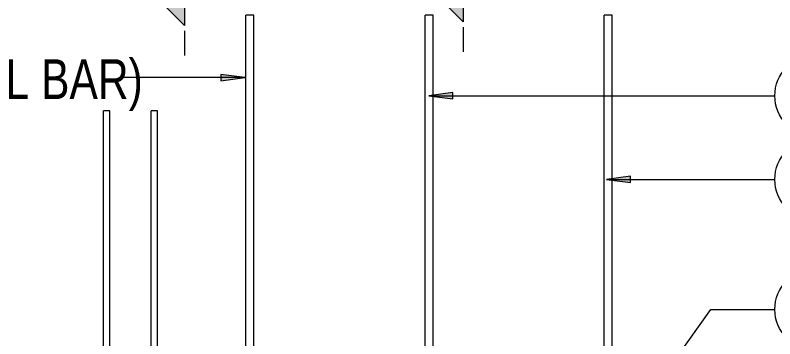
# Model space of a CAD drawing. Header units: millimetres. Extents: x 12473 to 23610, y -3081 to 6044.
# Drawn here: x 14475 to 16383, y 3908 to 4720 of the extents above; entities that cross this region are included whole.
import ezdxf

# ---------------------------------------------------------------- set-up
doc = ezdxf.new("R2010")
doc.units = ezdxf.units.MM
for name, color, linetype, lineweight in [('G-ANNO-SYMB', 111, 'Continuous', 9), ('S-RBAR', 171, 'Continuous', 18), ('S-RBAR-IDEN', 171, 'Continuous', 9)]:
    doc.layers.add(name, color=color, linetype=linetype, lineweight=lineweight)
doc.styles.add('Nirmala UI Semilight', font='NirmalaS.ttf', dxfattribs={"width": 0.8, "height": 100})

# ---------------------------------------------------------------- blocks, each defined once
blk = doc.blocks.new('Detail View - M_Section Head - Filled SHOP DWG-1002450-Elevation Front 1')
at = {"layer": 'G-ANNO-SYMB'}
h = blk.add_hatch(color=256, dxfattribs=at)
edge = h.paths.add_edge_path()
edge.add_line((16252.2, 3732.8), (16318.5, 3732.8))
edge.add_arc((16478.5, 3732.8), 160, 180, 225)
edge.add_line((16365.4, 3619.7), (16252.2, 3732.8))
h = blk.add_hatch(color=256, dxfattribs=at)
edge = h.paths.add_edge_path()
edge.add_line((16704.8, 3732.8), (16591.6, 3619.7))
edge.add_arc((16478.5, 3732.8), 160, 315, 360)
edge.add_line((16638.5, 3732.8), (16704.8, 3732.8))
h = blk.add_hatch(color=256, dxfattribs=at)
edge = h.paths.add_edge_path()
edge.add_line((16478.5, 3506.5), (16365.4, 3619.7))
edge.add_arc((16478.5, 3732.8), 160, 225, 270)
edge.add_line((16478.5, 3572.8), (16478.5, 3506.5))
h = blk.add_hatch(color=256, dxfattribs=at)
edge = h.paths.add_edge_path()
edge.add_line((16478.5, 3506.5), (16478.5, 3572.8))
edge.add_arc((16478.5, 3732.8), 160, 270, 315)
edge.add_line((16591.6, 3619.7), (16478.5, 3506.5))
for p, q in [((16478.5, 3506.5), (16252.2, 3732.8)), ((16318.5, 3732.8), (16252.2, 3732.8)), ((16252.2, 3732.8), (16365.4, 3619.7)), ((16318.5, 3732.8), (16252.2, 3732.8)), ((16478.5, 3506.5), (16704.8, 3732.8)), ((16591.6, 3619.7), (16704.8, 3732.8)), ((16638.5, 3732.8), (16704.8, 3732.8)), ((16704.8, 3732.8), (16638.5, 3732.8)), ((16365.4, 3619.7), (16478.5, 3506.5)), ((16478.5, 3506.5), (16591.6, 3619.7)), ((16478.5, 3572.8), (16478.5, 3506.5)), ((16478.5, 3506.5), (16478.5, 3572.8))]:
    blk.add_line(p, q, dxfattribs=at)
for start, end in [(360, 180), (180, 360), (180, 225), (315, 0), (225, 270), (270, 315)]:
    blk.add_arc((16478.5, 3732.8), 160, start, end, dxfattribs=at)
blk = doc.blocks.new('M_Rebar Tag_rfa MARK - ARROW-794226-Elevation Front 1')
at = {"layer": 'S-RBAR-IDEN'}
blk.add_circle((16483.4, 3981.5), 100, dxfattribs=at)

msp = doc.modelspace()

# ---------------------------------------------------------------- hatches: boundary and pattern name
at = {"layer": 'S-RBAR-IDEN'}
for points in [[(15051.7, 4563.3), (14991.7, 4571.2), (14991.7, 4555.4)], [(15514.4, 4517.7), (15574.4, 4509.8), (15574.4, 4525.6)], [(15960.7, 4307.7), (16020.7, 4299.8), (16020.7, 4315.6)]]:
    msp.add_hatch(color=256, dxfattribs=at).paths.add_polyline_path(points)

# ---------------------------------------------------------------- linework, layer by layer
at = {"layer": 'G-ANNO-SYMB'}
for p, q in [((14900.7, 4680.5), (14900.7, 4618.7)), ((15600.7, 4689.7), (15600.7, 4627.8))]:
    msp.add_line(p, q, dxfattribs=at)
at = {"layer": 'S-RBAR'}
for p, q in [((15074.6, 4720), (15054.6, 4720)), ((15054.6, 3658.3), (15054.6, 4720)), ((15074.6, 3658.3), (15074.6, 4720)), ((15525, 4720), (15505, 4720)), ((15505, 3658.3), (15505, 4720)), ((15525, 3658.3), (15525, 4720)), ((15974.6, 4720), (15954.6, 4720)), ((15954.6, 3658.3), (15954.6, 4720)), ((15974.6, 3658.3), (15974.6, 4720)), ((14712.5, 4480), (14696.5, 4480)), ((14696.5, 2992.1), (14696.5, 4480)), ((14712.5, 2992.1), (14712.5, 4480)), ((14712.7, 3000), (14712.7, 4480)), ((14832.5, 4480), (14816.5, 4480)), ((14816.5, 2992.1), (14816.5, 4480)), ((14832.5, 2992.1), (14832.5, 4480)), ((14832.6, 3000), (14832.6, 4480))]:
    msp.add_line(p, q, dxfattribs=at)
at = {"layer": 'S-RBAR-IDEN'}
for p, q in [((15051.7, 4563.3), (14741.4, 4563.3)), ((15051.7, 4563.3), (14991.7, 4571.2)), ((14991.7, 4571.2), (14991.7, 4555.4)), ((14991.7, 4555.4), (15051.7, 4563.3)), ((15574.4, 4525.6), (15514.4, 4517.7)), ((15574.4, 4509.8), (15574.4, 4525.6)), ((15514.4, 4517.7), (15574.4, 4509.8)), ((15514.4, 4517.7), (16383.4, 4517.7)), ((16020.7, 4315.6), (15960.7, 4307.7)), ((16020.7, 4299.8), (16020.7, 4315.6)), ((15960.7, 4307.7), (16020.7, 4299.8)), ((15960.7, 4307.7), (16383.4, 4307.7)), ((15958.4, 3612.1), (16222.7, 3981.5)), ((16222.7, 3981.5), (16383.4, 3981.5))]:
    msp.add_line(p, q, dxfattribs=at)

# ---------------------------------------------------------------- block references
at = {"layer": 'G-ANNO-SYMB', "extrusion": (0, 0, -1), "rotation": 90.00000000000038}
for p in [(-11867.9, -11548.8), (-11167.9, -11558)]:
    msp.add_blockref('Detail View - M_Section Head - Filled SHOP DWG-1002450-Elevation Front 1', p, dxfattribs=at)
at = {"layer": 'S-RBAR-IDEN'}
for p in [(0, 536.2), (0, 326.2), (0, 0)]:
    msp.add_blockref('M_Rebar Tag_rfa MARK - ARROW-794226-Elevation Front 1', p, dxfattribs=at)

# ---------------------------------------------------------------- texts
at = {"layer": 'S-RBAR-IDEN', "insert": (13636.5, 4609.4), "char_height": 100, "width": 1336.573, "attachment_point": 1, "style": 'Nirmala UI Semilight'}
msp.add_mtext('-(1) -(T20 DOWEL BAR)', dxfattribs=at)

doc.saveas('drawing.dxf')
